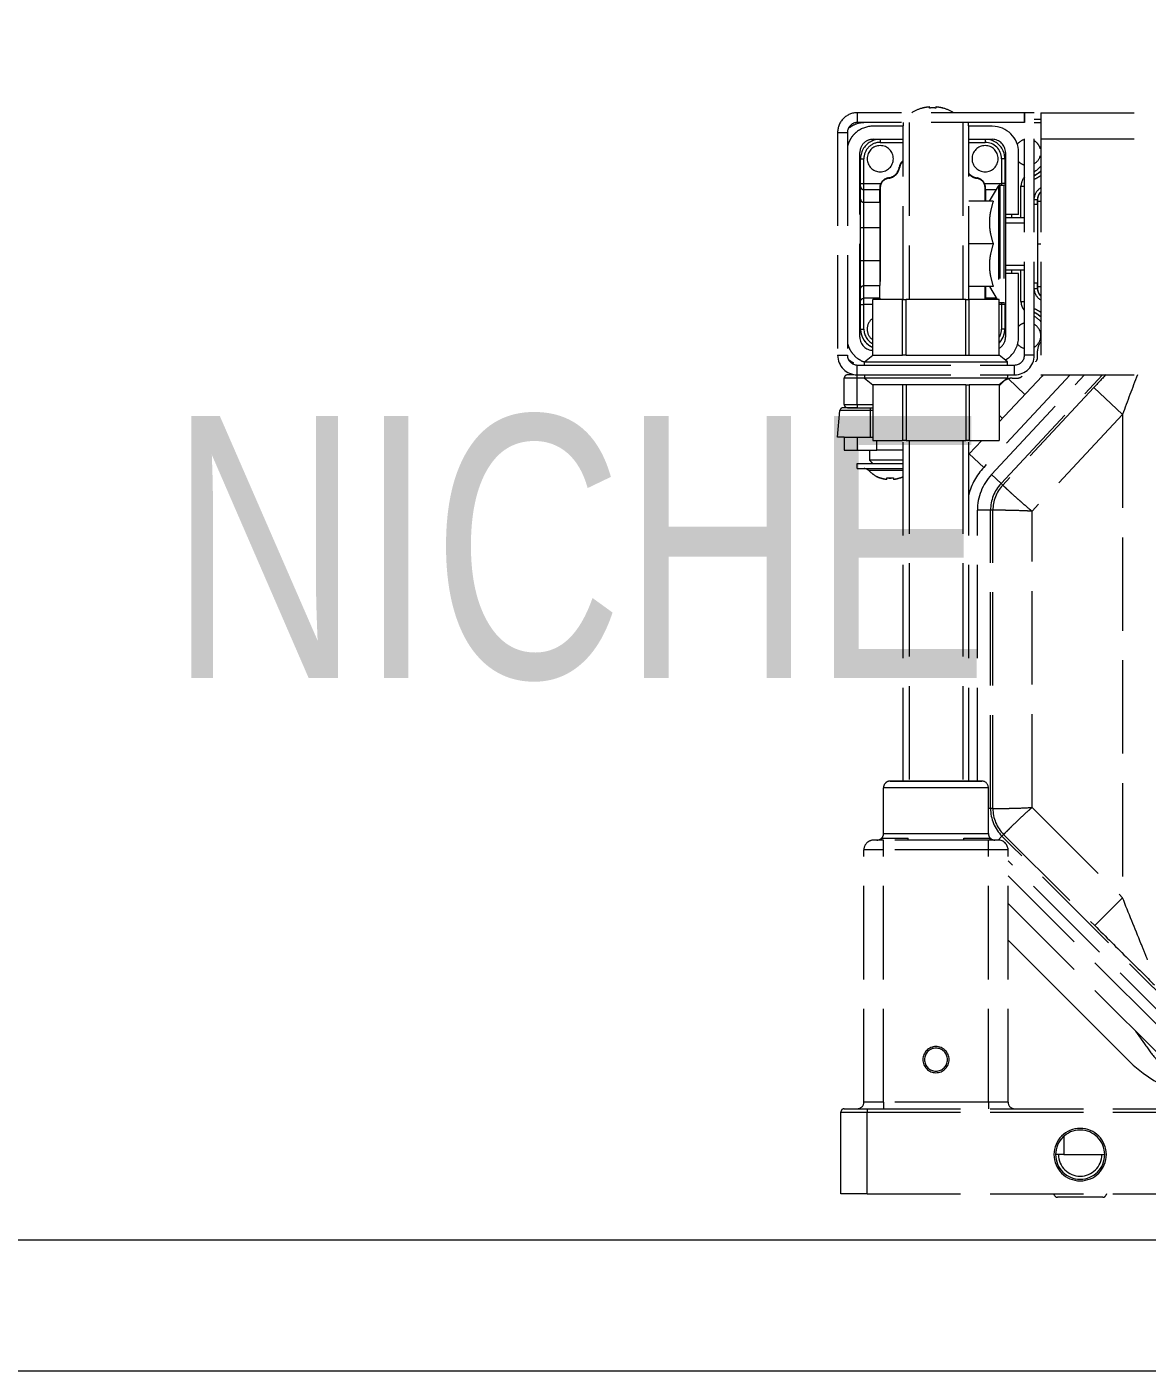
# Model space of a CAD drawing. Header units: inches. Extents: x 258415 to 640093, y 441672 to 945769.
# Drawn here: x 311656.4 to 311827.3, y 467724.1 to 467929.2 of the extents above; entities that cross this region are included whole.
import ezdxf

# ---------------------------------------------------------------- set-up
doc = ezdxf.new("R2010")
doc.units = ezdxf.units.IN
doc.header["$MEASUREMENT"] = 0
doc.linetypes.add('AM_DIN_F_W050', pattern=[6.25, 4.75, -1.5])
doc.layers.add('CQ Marble', color=6, linetype='Continuous', lineweight=0)
for name, color, linetype in [('CQ SANITARY WARES', 212, 'Continuous'), ('CQ text label', 3, 'Continuous'), ('grab bar', 7, 'Continuous'), ('SANITARY WARES', 212, 'Continuous')]:
    doc.layers.add(name, color=color, linetype=linetype)
doc.styles.add('DIM 50', font='romans.shx', dxfattribs={"width": 0.75, "height": 100})

# ---------------------------------------------------------------- blocks, each defined once
blk = doc.blocks.new('ff-12 marble')
at = {"layer": 'CQ Marble', "elevation": 0}
for points in [[(312405.44, 469434.09), (312405.44, 467944.11), (312105.01, 467944.11), (312105.01, 467744.09), (311312.49, 467744.09), (311312.49, 467944.11), (311011.99, 467944.11), (311011.99, 469644.09), (310851.99, 469644.09), (310851.99, 467944.11)], [(312425.44, 469439.09), (312425.44, 467924.11), (312125.01, 467924.11), (312125.01, 467724.09), (311292.49, 467724.09), (311292.49, 467924.11), (310991.99, 467924.11), (310991.99, 469624.09), (310871.99, 469624.09), (310871.99, 467944.11)]]:
    blk.add_lwpolyline(points, dxfattribs=at)
blk = doc.blocks.new('tece profil_9300080 top')
at = {"layer": 'SANITARY WARES', "color": 8, "linetype": 'AM_DIN_F_W050', "lineweight": 0, "ltscale": 3}
for p, q in [((334956.32, 481325.47), (334893.32, 481325.47)), ((334919.78, 481325.47), (334919.92, 481325.73)), ((334920.36, 481325.98), (334927.28, 481325.98)), ((334927.72, 481325.73), (334927.86, 481325.47)), ((334956.32, 481325.47), (334960.32, 481325.47)), ((334956.32, 481325.47), (334956.32, 481312.97)), ((334960.32, 481325.47), (334960.32, 481312.97)), ((334926.3, 481319.47), (334920.07, 481319.47)), ((334926.3, 481319.47), (334927.57, 481319.47)), ((334926.3, 481316.69), (334926.3, 481319.47)), ((334956.32, 481312.97), (334893.32, 481312.97)), ((334960.32, 481312.97), (334956.32, 481312.97)), ((334956.32, 481312.47), (334956.32, 481312.97)), ((334956.32, 481312.47), (334893.32, 481312.47)), ((334934.82, 481311.47), (334934.82, 481272.97)), ((334934.82, 481311.47), (334937.82, 481311.47)), ((334937.82, 481311.47), (334937.82, 481312.47)), ((334937.82, 481311.47), (334953.82, 481311.47)), ((334937.82, 481311.47), (334937.82, 481272.97)), ((334953.82, 481311.47), (334953.82, 481312.47)), ((334953.82, 481311.47), (334956.82, 481311.47)), ((334953.82, 481311.47), (334953.82, 481272.97)), ((334957.82, 481312.47), (334956.32, 481312.47)), ((334956.82, 481311.47), (334956.82, 481272.97)), ((334957.84, 481312.47), (334957.82, 481312.47)), ((334959.82, 481312.47), (334957.84, 481312.47)), ((334934.82, 481281.16), (334910.89, 481305.09)), ((334916.43, 481305.12), (334916.43, 481305.13)), ((334916.43, 481305.13), (334934.82, 481286.73)), ((334916.43, 481305.13), (334934.82, 481286.73)), ((334916.43, 481305.13), (334916.43, 481305.13)), ((334934.82, 481286.73), (334916.43, 481305.12)), ((334934.82, 481276.92), (334908.77, 481302.96)), ((334915.36, 481300.62), (334913.99, 481302.58)), ((334906.22, 481300.41), (334934.23, 481272.39)), ((334907.63, 481301.82), (334934.82, 481274.63)), ((334913.54, 481289.73), (334913.61, 481289.55)), ((334913.61, 481289.55), (334913.7, 481289.34)), ((334917.36, 481280.27), (334921.6, 481284.51)), ((334935.5, 481270.62), (334921.6, 481284.51)), ((334917.36, 481206.52), (334917.36, 481280.27)), ((334931.15, 481266.48), (334917.36, 481280.27)), ((334934.23, 481272.39), (334935.75, 481270.87)), ((334934.82, 481272.97), (334937.82, 481272.97)), ((334937.82, 481272.97), (334953.82, 481272.97)), ((334937.82, 481272.97), (334937.82, 481271.47)), ((334953.82, 481272.97), (334956.82, 481272.97)), ((334953.82, 481272.97), (334953.82, 481271.47)), ((334935.5, 481270.62), (334935.75, 481270.87)), ((334935.75, 481270.87), (334936.34, 481271.46)), ((334936.32, 481271.47), (334937.82, 481271.47)), ((334937.57, 481271.47), (334937.57, 481271.17)), ((334941.57, 481271.17), (334937.57, 481271.17)), ((334937.82, 481271.47), (334953.82, 481271.47)), ((334937.82, 481270.47), (334937.82, 481263.47)), ((334945.82, 481270.47), (334937.82, 481270.47)), ((334941.57, 481271.47), (334941.57, 481271.17)), ((334953.82, 481270.47), (334945.82, 481270.47)), ((334950.07, 481271.47), (334950.07, 481271.17)), ((334954.07, 481271.17), (334950.07, 481271.17)), ((334953.82, 481271.47), (334955.32, 481271.47)), ((334953.82, 481270.47), (334953.82, 481263.47)), ((334954.07, 481271.47), (334954.07, 481271.17)), ((334931.15, 481266.48), (334931.15, 481221.29)), ((334937.14, 481266.64), (334937.14, 481221.14)), ((334937.14, 481266.64), (334937.5, 481266.64)), ((334937.5, 481266.64), (334937.5, 481221.14)), ((334937.5, 481266.64), (334937.82, 481266.64)), ((334937.82, 481263.47), (334945.82, 481263.47)), ((334945.82, 481263.47), (334953.82, 481263.47)), ((334938.82, 481262.47), (334939.1, 481262.47)), ((334938.85, 481262.47), (334938.82, 481262.47)), ((334940.82, 481262.47), (334938.85, 481262.47)), ((334939.1, 481262.47), (334940.72, 481262.47)), ((334939.5, 481262.47), (334939.5, 481221.14)), ((334940.72, 481262.47), (334940.82, 481262.47)), ((334940.82, 481262.47), (334940.82, 481210.47)), ((334940.82, 481262.47), (334945.82, 481262.47)), ((334940.87, 481262.47), (334940.82, 481262.47)), ((334945.82, 481262.47), (334940.87, 481262.47)), ((334941.74, 481210.47), (334941.74, 481262.47)), ((334941.74, 481210.47), (334941.74, 481262.47)), ((334945.82, 481262.47), (334950.82, 481262.47)), ((334950.77, 481262.47), (334945.82, 481262.47)), ((334949.9, 481210.47), (334949.9, 481262.47)), ((334949.9, 481210.47), (334949.9, 481262.47)), ((334950.82, 481262.47), (334950.77, 481262.47)), ((334950.82, 481262.47), (334950.82, 481210.47)), ((334950.82, 481262.47), (334950.92, 481262.47)), ((334950.92, 481262.47), (334950.82, 481262.47)), ((334950.92, 481262.47), (334952.82, 481262.47)), ((334952.82, 481262.47), (334950.92, 481262.47)), ((334952.79, 481262.47), (334952.82, 481262.47)), ((334917.36, 481206.52), (334931.15, 481221.29)), ((334937.14, 481221.14), (334937.5, 481221.14)), ((334937.5, 481221.14), (334939.5, 481221.14)), ((334935.89, 481217.06), (334920.41, 481200.47)), ((334921.74, 481202.42), (334935.63, 481217.3)), ((334935.63, 481217.3), (334935.89, 481217.06)), ((334935.89, 481217.06), (334937.36, 481215.69)), ((334952.32, 481216.19), (334952.32, 481216.42)), ((334953.32, 481216.42), (334953.32, 481216.19)), ((334937.36, 481215.69), (334923.15, 481200.47)), ((334925.36, 481200.47), (334938.54, 481214.59)), ((334938.54, 481214.59), (334940.73, 481212.54)), ((334950.82, 481215.09), (334956.05, 481215.09)), ((334951.32, 481214.78), (334950.82, 481214.78)), ((334951.32, 481216.21), (334951.32, 481216.22)), ((334951.32, 481216.22), (334951.32, 481216.22)), ((334951.32, 481216.19), (334951.32, 481216.22)), ((334952.32, 481214.78), (334951.32, 481214.78)), ((334953.32, 481214.78), (334952.32, 481214.78)), ((334954.32, 481214.78), (334953.32, 481214.78)), ((334954.32, 481216.22), (334954.32, 481216.21)), ((334954.32, 481216.22), (334954.32, 481216.19)), ((334956.75, 481214.78), (334954.32, 481214.78)), ((334956.05, 481215.09), (334956.05, 481215.09)), ((334956.75, 481214.78), (334956.73, 481214.78)), ((334956.78, 481214.78), (334956.75, 481214.78)), ((334956.78, 481214.78), (334956.75, 481214.78)), ((334957.8, 481214.78), (334956.78, 481214.78)), ((334957.82, 481214.78), (334956.78, 481214.78)), ((334957.82, 481214.78), (334957.8, 481214.78)), ((334957.82, 481214.78), (334957.82, 481213.98)), ((334938.8, 481210.47), (334940.73, 481212.54)), ((334950.87, 481213.98), (334950.82, 481213.98)), ((334950.82, 481213.48), (334954.97, 481213.48)), ((334954.77, 481213.98), (334950.87, 481213.98)), ((334954.9, 481213.98), (334954.77, 481213.98)), ((334954.92, 481213.98), (334954.9, 481213.98)), ((334954.97, 481213.98), (334954.92, 481213.98)), ((334955.47, 481213.98), (334954.97, 481213.98)), ((334954.97, 481213.48), (334955.97, 481213.48)), ((334955.47, 481213.98), (334955.97, 481213.48)), ((334955.47, 481213.98), (334955.97, 481213.48)), ((334957.82, 481213.98), (334955.47, 481213.98)), ((334955.48, 481213.98), (334955.97, 481213.48)), ((334955.48, 481213.98), (334955.97, 481213.48)), ((334955.97, 481211.98), (334955.97, 481213.48)), ((334936.17, 481201.97), (334936.17, 481210.47)), ((334936.17, 481210.47), (334936.18, 481210.47)), ((334940.74, 481210.47), (334936.18, 481210.47)), ((334936.18, 481201.97), (334936.18, 481210.47)), ((334940.74, 481210.47), (334941.25, 481210.47)), ((334940.74, 481201.97), (334940.74, 481210.47)), ((334950.39, 481210.47), (334941.25, 481210.47)), ((334941.25, 481201.97), (334941.25, 481210.47)), ((334950.39, 481210.47), (334950.9, 481210.47)), ((334950.39, 481201.97), (334950.39, 481210.47)), ((334950.82, 481211.98), (334954.82, 481211.98)), ((334955.47, 481210.47), (334950.9, 481210.47)), ((334950.9, 481201.97), (334950.9, 481210.47)), ((334957.82, 481211.98), (334954.82, 481211.98)), ((334954.82, 481211.98), (334954.82, 481210.47)), ((334955.47, 481210.47), (334955.47, 481210.47)), ((334955.47, 481201.97), (334955.47, 481210.47)), ((334955.47, 481201.97), (334955.47, 481210.47)), ((334959.82, 481211.98), (334957.82, 481211.98)), ((334957.82, 481209.98), (334957.82, 481211.98)), ((334959.82, 481209.98), (334959.82, 481211.98)), ((334955.82, 481209.98), (334955.47, 481209.98)), ((334957.82, 481209.98), (334955.82, 481209.98)), ((334955.82, 481209.98), (334955.82, 481205.93)), ((334959.82, 481209.98), (334957.82, 481209.98)), ((334959.82, 481209.98), (334959.87, 481209.98)), ((334959.87, 481209.98), (334960.82, 481209.98)), ((334960.82, 481209.98), (334960.47, 481205.93)), ((334921.74, 481202.42), (334917.36, 481206.52)), ((334929.63, 481200.65), (334936.17, 481207.66)), ((334936.17, 481206.63), (334935.66, 481207.11)), ((334936.17, 481206.62), (334935.66, 481207.11)), ((334955.47, 481205.93), (334955.82, 481205.93)), ((334957.82, 481205.48), (334955.47, 481205.48)), ((334957.82, 481204.98), (334955.47, 481204.98)), ((334955.82, 481205.93), (334955.82, 481205.48)), ((334955.82, 481205.93), (334959.58, 481205.93)), ((334959.32, 481205.48), (334957.82, 481205.48)), ((334957.82, 481204.98), (334957.82, 481205.48)), ((334957.82, 481205.48), (334958.26, 481205.48)), ((334959.82, 481204.98), (334957.82, 481204.98)), ((334957.82, 481204.98), (334957.82, 481200.98)), ((334958.26, 481205.48), (334959.18, 481205.48)), ((334959.18, 481205.48), (334959.32, 481205.48)), ((334959.32, 481205.48), (334959.77, 481205.48)), ((334959.58, 481205.93), (334960.47, 481205.93)), ((334959.77, 481205.48), (334959.82, 481205.48)), ((334959.82, 481205.48), (334959.97, 481205.48)), ((334959.82, 481204.98), (334959.82, 481200.98)), ((334934.77, 481201.06), (334932.25, 481203.45)), ((334934.92, 481200.97), (334936.17, 481201.97)), ((334936.17, 481202.16), (334935.64, 481201.6)), ((334936.17, 481201.97), (334936.17, 481201.97)), ((334936.18, 481201.97), (334936.17, 481201.97)), ((334936.18, 481201.97), (334940.74, 481201.97)), ((334941.25, 481201.97), (334940.74, 481201.97)), ((334941.25, 481201.97), (334945.82, 481201.97)), ((334945.82, 481201.97), (334950.39, 481201.97)), ((334950.39, 481201.97), (334950.9, 481201.97)), ((334950.9, 481201.97), (334955.47, 481201.97)), ((334956.72, 481200.97), (334955.47, 481201.97)), ((334955.47, 481201.97), (334955.47, 481201.97)), ((334955.47, 481201.97), (334955.47, 481201.97)), ((334929.82, 481200.47), (334827.82, 481200.47)), ((334929.47, 481200.47), (334929.63, 481200.65)), ((334929.82, 481164.47), (334929.82, 481200.47)), ((334934.19, 481200.98), (334933.41, 481200.98)), ((334933.82, 481200.47), (334933.82, 481198.97)), ((334957.82, 481200.47), (334933.82, 481200.47)), ((334934.92, 481200.47), (334934.92, 481200.97)), ((334934.92, 481200.97), (334934.92, 481200.97)), ((334934.92, 481200.97), (334945.82, 481200.97)), ((334945.82, 481200.97), (334956.72, 481200.97)), ((334956.72, 481200.98), (334957.82, 481200.98)), ((334956.72, 481200.47), (334956.72, 481200.97)), ((334956.72, 481200.97), (334956.72, 481200.97)), ((334957.82, 481200.98), (334959.82, 481200.98)), ((334957.82, 481200.98), (334957.82, 481200.76)), ((334957.82, 481200.76), (334957.82, 481200.49)), ((334957.82, 481200.47), (334957.82, 481198.97)), ((334958.38, 481200.48), (334959.32, 481200.48)), ((334957.82, 481198.97), (334933.82, 481198.97)), ((334934.92, 481198.97), (334934.92, 481198.47)), ((334934.92, 481198.47), (334936.17, 481197.47)), ((334934.92, 481198.47), (334934.92, 481198.47)), ((334945.82, 481198.47), (334934.92, 481198.47)), ((334956.72, 481198.47), (334945.82, 481198.47)), ((334956.72, 481198.47), (334955.47, 481197.47)), ((334956.72, 481198.97), (334956.72, 481198.47)), ((334956.72, 481198.47), (334956.72, 481198.47)), ((334930.32, 481197.78), (334930.32, 481196.79)), ((334930.82, 481197.47), (334932.32, 481197.47)), ((334930.82, 481197.47), (334930.82, 481160.47)), ((334932.32, 481197.47), (334932.32, 481161.97)), ((334936.17, 481197.47), (334936.17, 481188.97)), ((334936.17, 481197.47), (334936.17, 481197.47)), ((334936.18, 481197.47), (334936.17, 481197.47)), ((334940.74, 481197.47), (334936.18, 481197.47)), ((334936.18, 481197.47), (334936.18, 481188.97)), ((334940.74, 481197.47), (334940.74, 481188.97)), ((334941.25, 481197.47), (334940.74, 481197.47)), ((334945.82, 481197.47), (334941.25, 481197.47)), ((334941.25, 481197.47), (334941.25, 481188.97)), ((334950.39, 481197.47), (334945.82, 481197.47)), ((334950.39, 481197.47), (334950.9, 481197.47)), ((334950.39, 481197.47), (334950.39, 481188.97)), ((334955.47, 481197.47), (334950.9, 481197.47)), ((334950.9, 481197.47), (334950.9, 481188.97)), ((334955.47, 481197.47), (334955.47, 481188.97)), ((334955.47, 481197.47), (334955.47, 481197.47)), ((334955.47, 481197.47), (334955.47, 481197.47)), ((334955.47, 481197.47), (334955.47, 481188.97)), ((334959.32, 481163.47), (334959.32, 481197.47)), ((334960.82, 481197.47), (334959.32, 481197.47)), ((334960.82, 481163.47), (334960.82, 481197.47)), ((334933.22, 481194.73), (334933.22, 481184.98)), ((334935.22, 481184.98), (334935.22, 481194.73)), ((334957.42, 481194.73), (334957.42, 481166.53)), ((334935.32, 481193.5), (334935.22, 481193.5)), ((334935.32, 481189.74), (334935.32, 481193.49)), ((334935.32, 481193.49), (334935.82, 481193.49)), ((334935.82, 481189.74), (334935.82, 481193.49)), ((334956.82, 481193.49), (334956.82, 481189.74)), ((334957.32, 481193.49), (334956.82, 481193.49)), ((334957.32, 481193.5), (334957.42, 481193.5)), ((334957.32, 481193.49), (334957.32, 481189.74)), ((334935.32, 481189.39), (334935.32, 481189.74)), ((334935.32, 481189.74), (334935.82, 481189.74)), ((334935.82, 481189.74), (334936.17, 481189.74)), ((334935.82, 481189.44), (334935.82, 481189.74)), ((334955.47, 481189.74), (334956.82, 481189.74)), ((334956.82, 481189.74), (334956.82, 481188.78)), ((334957.32, 481189.74), (334956.82, 481189.74)), ((334957.32, 481189.74), (334957.32, 481189.26)), ((334932.85, 481189.3), (334932.35, 481189.3)), ((334932.85, 481189.3), (334932.85, 481184.49)), ((334936.08, 481189.44), (334935.47, 481189.44)), ((334935.47, 481171.54), (334935.47, 481189.44)), ((334936.08, 481171.54), (334936.08, 481189.44)), ((334936.18, 481188.97), (334936.17, 481188.97)), ((334936.18, 481188.97), (334940.74, 481188.97)), ((334936.29, 481171.66), (334936.29, 481188.97)), ((334937.67, 481186.99), (334936.5, 481188.97)), ((334936.61, 481188.78), (334938.25, 481188.78)), ((334938.28, 481186.99), (334938.25, 481188.78)), ((334938.32, 481188.97), (334938.32, 481186.99)), ((334941.25, 481188.97), (334940.74, 481188.97)), ((334940.82, 481188.97), (334940.82, 481162.47)), ((334941.25, 481188.97), (334950.39, 481188.97)), ((334941.74, 481161.97), (334941.74, 481188.97)), ((334941.74, 481161.97), (334941.74, 481188.97)), ((334949.9, 481161.97), (334949.9, 481188.97)), ((334949.9, 481161.97), (334949.9, 481188.97)), ((334950.9, 481188.97), (334950.39, 481188.97)), ((334950.82, 481188.97), (334950.82, 481162.47)), ((334950.9, 481188.97), (334955.47, 481188.97)), ((334954.32, 481171.96), (334954.32, 481188.97)), ((334954.39, 481188.78), (334954.36, 481186.85)), ((334954.39, 481188.78), (334956.82, 481188.78)), ((334955.47, 481188.97), (334955.47, 481188.97)), ((334956.82, 481188.78), (334956.82, 481186.85)), ((334957.32, 481189.26), (334957.32, 481187.33)), ((334930.32, 481186.99), (334929.82, 481186.99)), ((334930.32, 481186.99), (334930.32, 481187.3)), ((334930.32, 481187.3), (334930.34, 481187.3)), ((334930.32, 481180.49), (334930.32, 481186.99)), ((334930.32, 481186.49), (334930.82, 481186.49)), ((334930.34, 481187.3), (334930.34, 481186.99)), ((334930.82, 481187.3), (334930.34, 481187.3)), ((334930.34, 481186.99), (334930.34, 481186.49)), ((334937.08, 481186.99), (334940.82, 481186.99)), ((334956.82, 481186.85), (334954.36, 481186.85)), ((334956.82, 481186.85), (334956.82, 481183.02)), ((334957.32, 481187.33), (334957.32, 481183.02)), ((334932.32, 481184.49), (334935.22, 481184.49)), ((334935.22, 481183.73), (334932.32, 481183.73)), ((334935.22, 481183.73), (334932.32, 481183.73)), ((334933.22, 481184.98), (334935.22, 481184.98)), ((334934.32, 481184.49), (334934.32, 481184.98)), ((334935.22, 481184.49), (334935.22, 481184.99)), ((334935.22, 481184.43), (334935.22, 481184.49)), ((334935.22, 481176.55), (334935.22, 481184.43)), ((334956.82, 481183.02), (334954.35, 481183.02)), ((334954.35, 481183.02), (334954.35, 481177.97)), ((334956.82, 481183.02), (334956.82, 481177.97)), ((334957.32, 481183.02), (334956.82, 481183.02)), ((334957.32, 481183.02), (334957.32, 481177.97)), ((334930.32, 481180.49), (334929.82, 481180.49)), ((334930.32, 481173.99), (334930.32, 481180.49)), ((334937.08, 481180.49), (334940.82, 481180.49)), ((334956.82, 481177.97), (334954.35, 481177.97)), ((334956.82, 481177.97), (334956.82, 481174.14)), ((334957.32, 481177.97), (334956.82, 481177.97)), ((334957.32, 481177.97), (334957.32, 481173.66)), ((334935.22, 481177.26), (334932.32, 481177.26)), ((334935.22, 481177.26), (334932.32, 481177.26)), ((334932.32, 481176.49), (334935.22, 481176.49)), ((334932.85, 481176.49), (334932.85, 481171.69)), ((334933.22, 481175.98), (334933.22, 481166.53)), ((334933.22, 481175.98), (334935.22, 481175.98)), ((334934.32, 481175.98), (334934.32, 481176.49)), ((334935.22, 481176.49), (334935.22, 481176.55)), ((334935.22, 481175.99), (334935.22, 481176.49)), ((334935.22, 481166.53), (334935.22, 481175.98)), ((334930.32, 481173.99), (334929.82, 481173.99)), ((334930.32, 481174.49), (334930.82, 481174.49)), ((334930.32, 481173.69), (334930.32, 481173.99)), ((334930.34, 481173.69), (334930.32, 481173.69)), ((334930.34, 481174.49), (334930.34, 481173.99)), ((334930.34, 481173.99), (334930.34, 481173.69)), ((334930.82, 481173.69), (334930.34, 481173.69)), ((334937.67, 481173.99), (334936.29, 481171.66)), ((334937.08, 481173.99), (334940.82, 481173.99)), ((334938.25, 481172.21), (334938.28, 481173.99)), ((334938.32, 481173.99), (334938.32, 481171.96)), ((334956.82, 481174.14), (334954.36, 481174.14)), ((334954.36, 481174.14), (334954.39, 481172.21)), ((334956.82, 481174.14), (334956.82, 481172.21)), ((334957.32, 481173.66), (334957.32, 481171.73)), ((334932.85, 481171.69), (334932.35, 481171.69)), ((334935.32, 481171.25), (334935.32, 481171.59)), ((334935.32, 481167.49), (334935.32, 481171.25)), ((334935.32, 481171.25), (334935.82, 481171.25)), ((334936.08, 481171.54), (334935.47, 481171.54)), ((334935.82, 481171.25), (334935.82, 481171.54)), ((334935.82, 481167.49), (334935.82, 481171.25)), ((334938.42, 481171.25), (334935.82, 481171.25)), ((334938.25, 481172.21), (334936.62, 481172.21)), ((334938.32, 481171.96), (334938.25, 481171.96)), ((334956.82, 481171.25), (334954.22, 481171.25)), ((334954.39, 481171.96), (334954.32, 481171.96)), ((334956.82, 481172.21), (334954.39, 481172.21)), ((334956.82, 481172.21), (334956.82, 481171.25)), ((334956.82, 481171.25), (334956.82, 481167.49)), ((334957.32, 481171.25), (334956.82, 481171.25)), ((334957.32, 481171.73), (334957.32, 481171.25)), ((334957.32, 481171.25), (334957.32, 481167.49)), ((334939.61, 481170.47), (334939.6, 481170.41)), ((334953.04, 481170.41), (334953.03, 481170.47)), ((334935.32, 481167.5), (334935.22, 481167.5)), ((334935.32, 481167.49), (334935.82, 481167.49)), ((334951.34, 481168.78), (334951.41, 481168.77)), ((334957.32, 481167.49), (334956.82, 481167.49)), ((334957.32, 481167.5), (334957.42, 481167.5)), ((334940.82, 481164.99), (334938.32, 481164.99)), ((334938.32, 481164.53), (334938.32, 481164.99)), ((334954.32, 481164.99), (334950.82, 481164.99)), ((334954.32, 481164.53), (334954.32, 481164.99)), ((334929.82, 481164.47), (334491.82, 481164.47)), ((334929.82, 481162.12), (334929.82, 481164.47)), ((334940.82, 481164.53), (334937.22, 481164.53)), ((334955.42, 481164.53), (334950.82, 481164.53)), ((334960.82, 481163.47), (334959.32, 481163.47)), ((334929.82, 481160.47), (334929.82, 481162.12)), ((334929.82, 481162), (334930.82, 481162)), ((334929.82, 481161.5), (334930.82, 481161.5)), ((334932.32, 481161.97), (334932.32, 481160.47)), ((334932.32, 481161.97), (334957.82, 481161.97)), ((334932.32, 481160.47), (334932.32, 481161.97)), ((334937.22, 481162.53), (334940.88, 481162.53)), ((334940.88, 481162.47), (334940.82, 481162.47)), ((334940.88, 481162.47), (334940.88, 481161.97)), ((334950.76, 481162.53), (334955.42, 481162.53)), ((334950.82, 481162.47), (334950.76, 481162.47)), ((334950.76, 481162.47), (334950.76, 481161.97)), ((334957.82, 481160.47), (334957.82, 481161.97)), ((334929.82, 481160.47), (334822.82, 481160.47)), ((334930.82, 481160.47), (334932.32, 481160.47)), ((334932.32, 481160.47), (334957.82, 481160.47)), ((334944.82, 481159.74), (334944.82, 481159.76)), ((334945.82, 481159.59), (334945.82, 481159.76)), ((334946.82, 481159.76), (334946.82, 481159.59)), ((334947.82, 481159.76), (334947.82, 481159.74))]:
    blk.add_line(p, q, dxfattribs=at)
for centre, radius, start, end in [((334920.36, 481325.48), 0.5, 90, 150), ((334927.28, 481325.48), 0.5, 30, 90), ((334923.82, 481319.47), 4, 0, 180), ((334923.82, 481319.47), 3.75, 0, 180), ((334923.82, 481319.47), 3.3, 0, 180), ((334923.82, 481319.47), 4, 180, 0), ((334923.82, 481319.47), 3.75, 180, 0), ((334959.82, 481312.97), 0.5, 270, 0), ((334902.29, 481290.98), 20, 45, 90), ((334902.29, 481290.98), 20, 45, 90), ((334933.82, 481311.47), 1, 0, 90), ((334957.82, 481311.47), 1, 90, 180), ((334945.82, 481304.97), 2, 0, 180), ((334945.82, 481304.97), 1.75, 0, 180), ((334945.82, 481304.97), 2, 180, 0), ((334945.82, 481304.97), 1.75, 180, 0), ((334936.32, 481272.97), 1.5, 180, 270), ((334955.32, 481272.97), 1.5, 270, 0), ((334931.52, 481266.64), 5.62, 0, 45), ((334931.52, 481266.64), 5.98, 0, 45), ((334936.82, 481270.47), 1, 54, 90), ((334936.82, 481270.47), 1, 42.9539, 54), ((334936.82, 481270.47), 1, 0, 42.9539), ((334954.82, 481270.47), 1, 137.0461, 180), ((334954.82, 481270.47), 1, 126, 137.0461), ((334954.82, 481270.47), 1, 90, 126), ((334938.82, 481263.47), 1, 180, 270), ((334952.82, 481263.47), 1, 270, 0), ((334931.52, 481221.14), 5.62, 316.9749, 0), ((334931.52, 481221.14), 5.98, 316.9749, 0), ((334931.52, 481221.14), 7.98, 316.9749, 0), ((334931.52, 481221.14), 9.6, 316.9749, 345.645), ((334952.82, 481212.02), 4.42, 96.4883, 109.816), ((334952.82, 481212.03), 4.42, 96.4883, 109.7105), ((334952.82, 481212.03), 4.42, 70.2895, 83.5117), ((334952.82, 481212.02), 4.42, 70.184, 83.5117), ((334952.82, 481212.03), 4.45, 109.8532, 116.7099), ((334952.82, 481212.02), 4.45, 109.8293, 116.7099), ((334952.82, 481212.03), 4.45, 109.6854, 109.8532), ((334952.82, 481212.02), 4.45, 109.6854, 109.8293), ((334952.82, 481212.03), 4.42, 109.7105, 109.816), ((334952.82, 481212.03), 4.19, 83.1509, 96.8491), ((334952.82, 481212.02), 4.19, 83.1509, 96.8491), ((334952.82, 481212.03), 4.42, 70.184, 70.2895), ((334952.82, 481212.03), 4.45, 70.1468, 70.3146), ((334952.82, 481212.02), 4.45, 70.1707, 70.3146), ((334952.82, 481212.03), 4.45, 43.4911, 70.1468), ((334952.82, 481212.02), 4.45, 43.4911, 70.1707), ((334956.78, 481215.78), 1, 223.4911, 270), ((334956.78, 481215.78), 1, 223.4911, 270), ((334931.52, 481221.14), 12.6, 316.9749, 317.6654), ((332441.06, 482130.98), 2643.24, 339.3882, 339.52817), ((334959.32, 481204.98), 0.5, 0, 90), ((334959.32, 481204.98), 0.5, 0, 90), ((334959.32, 481204.98), 0.5, 0, 86.619), ((334959.32, 481204.98), 0.5, 0, 86.0189), ((334959.97, 481205.98), 0.5, 270, 355), ((334933.82, 481197.47), 3, 90, 180), ((334933.41, 481199.98), 1, 90, 136.5), ((334934.19, 481202.98), 2, 270, 286.823), ((334934.19, 481202.98), 2, 286.8231, 316.5), ((334957.82, 481197.47), 3, 0, 90), ((334959.32, 481200.98), 0.5, 270, 0), ((334931.32, 481197.78), 1, 136.5, 180), ((334933.82, 481197.47), 1.5, 90, 180), ((334937.22, 481194.73), 4, 128.5714, 180), ((334937.22, 481194.73), 4, 119.4201, 128.5714), ((334955.42, 481194.73), 4, 64.2857, 70.8439), ((334955.42, 481194.73), 4, 51.4286, 64.2857), ((334957.82, 481197.47), 1.5, 0, 90), ((334955.42, 481194.73), 4, 35.6947, 51.4286), ((334956.82, 481195.5), 3.5, 51.4422, 64.3168), ((334928.32, 481196.79), 2, 318.5907, 0), ((334931.82, 481194.5), 2, 120, 180), ((334931.82, 481194.5), 2, 38.9597, 75.5053), ((334937.22, 481194.73), 2, 121.7969, 180), ((334955.42, 481194.73), 2, 0, 90), ((334954.32, 481193.5), 3, 66.4676, 67.4337), ((334954.32, 481193.49), 3, 0, 67.3607), ((334954.32, 481193.5), 3, 61.2269, 66.4676), ((334954.32, 481193.5), 3, 54.1222, 61.2269), ((334954.32, 481193.5), 3, 48.4822, 54.1222), ((334955.42, 481194.73), 4, 25.7143, 35.6947), ((334955.42, 481194.73), 4, 12.8205, 25.7143), ((334931.82, 481194.5), 2, 180, 240), ((334938.32, 481193.49), 3, 136.1373, 180), ((334938.32, 481193.5), 3, 168.5046, 180), ((334938.32, 481193.5), 3, 164.1825, 168.5046), ((334938.32, 481193.5), 3, 156.5009, 164.1825), ((334938.32, 481193.5), 3, 151.2014, 156.5009), ((334938.32, 481193.5), 3, 144.1417, 151.2014), ((334938.32, 481193.49), 2.5, 149.8755, 180), ((334938.32, 481193.5), 3, 138.4822, 144.1417), ((334938.32, 481193.5), 3, 135.8708, 138.4822), ((334954.32, 481193.49), 2.5, 0, 62.521), ((334954.32, 481193.49), 2, 305.421, 54.579), ((334954.32, 481193.5), 3, 41.5475, 48.4822), ((334954.32, 481193.5), 3, 35.8856, 41.5475), ((334954.32, 481193.5), 3, 28.8266, 35.8856), ((334954.32, 481193.5), 3, 23.5199, 28.8266), ((334954.32, 481193.5), 3, 15.8382, 23.5199), ((334954.32, 481193.5), 3, 11.5068, 15.8382), ((334954.32, 481193.5), 3, 0, 11.5068), ((334932.8, 481194.97), 3.97, 221.1084, 240.0406), ((334931.82, 481194.5), 2, 284.4947, 314.4906), ((334932.8, 481194.97), 4.47, 228.135, 243.6833), ((334932.8, 481194.97), 4.5, 228.4505, 243.8459), ((334932.8, 481194.97), 5, 233.3058, 236.539), ((334932.8, 481194.97), 5, 236.539, 246.5942), ((334930.82, 481189.3), 2.03, 13.6249, 42.3618), ((334930.82, 481189.3), 2.03, 0, 13.6249), ((334928.82, 481187.3), 1.5, 26.5437, 48.0394), ((334928.82, 481187.3), 2.02, 5.0979, 60.1623), ((334928.82, 481187.3), 1.52, 28.3132, 48.5496), ((334928.82, 481187.3), 1.52, 14.1566, 28.3132), ((334928.82, 481187.3), 1.5, 17.6958, 26.5437), ((334928.82, 481187.3), 1.5, 0, 17.6958), ((334928.82, 481187.3), 1.52, 0, 14.1566), ((334936.08, 481189.19), 0.25, 68.1157, 90), ((334928.82, 481173.69), 2.02, 299.8376, 354.9022), ((334928.82, 481173.69), 1.5, 333.4563, 348.3114), ((334928.82, 481173.69), 1.52, 331.6867, 345.634), ((334928.82, 481173.69), 1.52, 345.634, 0), ((334928.82, 481173.69), 1.5, 348.3114, 0), ((334928.82, 481173.69), 1.5, 311.9606, 333.4563), ((334928.82, 481173.69), 1.52, 311.4504, 331.6867), ((334930.82, 481171.69), 2.03, 317.6382, 0), ((334936.08, 481171.79), 0.25, 270, 329.3814), ((334939.81, 481171.95), 1.55, 179.7697, 206.8474), ((334939.82, 481171.96), 1.5, 180, 261.7868), ((334939.82, 481171.96), 1.57, 206.8138, 261.7868), ((334952.82, 481171.96), 1.5, 278.2132, 0), ((334952.82, 481171.96), 1.57, 278.2132, 333.1862), ((334952.83, 481171.95), 1.56, 333.1909, 0.192), ((334932.8, 481166.02), 3.97, 122.1046, 138.8916), ((334932.8, 481166.02), 5, 122.3863, 126.6942), ((334932.8, 481166.02), 4.5, 119.5302, 131.5495), ((334932.8, 481166.02), 4.47, 122.121, 131.865), ((334932.8, 481166.02), 5, 113.4058, 122.3863), ((334932.8, 481166.02), 4.47, 116.3167, 122.121), ((334932.8, 481166.02), 4.5, 116.1541, 119.5302), ((334932.8, 481166.02), 3.97, 119.9594, 122.1046), ((334938.32, 481167.49), 2, 90, 270), ((334938.32, 481167.49), 2, 270, 90), ((334939.32, 481168.49), 1.93, 38.8005, 81.7868), ((334939.32, 481168.5), 2, 41.2058, 81.7868), ((334953.32, 481168.5), 2, 98.2132, 171.7868), ((334953.32, 481168.49), 1.93, 98.2132, 171.7868), ((334954.32, 481167.49), 2, 90, 270), ((334954.32, 481167.49), 2, 270, 90), ((334931.82, 481166.5), 2, 120, 165), ((334931.82, 481166.5), 2, 45.5094, 75.5053), ((334938.32, 481167.49), 3, 180, 244.2857), ((334938.32, 481167.49), 2.5, 180, 270), ((334949.86, 481169), 1.5, 310.0539, 351.7868), ((334949.86, 481168.99), 1.57, 308.0338, 351.7868), ((334954.32, 481167.49), 2.5, 270, 0), ((334954.32, 481167.49), 3, 295.7143, 0), ((334931.82, 481166.5), 2, 195, 210), ((334931.82, 481166.5), 2, 210, 225), ((334931.82, 481166.5), 2, 225, 240), ((334931.82, 481166.5), 2, 284.4947, 324.1614), ((334937.22, 481166.53), 4, 180, 270), ((334937.22, 481166.53), 2, 180, 270), ((334955.42, 481166.53), 2, 270, 0), ((334955.42, 481166.53), 4, 334.2857, 347.1429), ((334938.32, 481167.49), 3, 244.2857, 257.1429), ((334954.32, 481167.49), 3, 282.8571, 295.7143), ((334955.42, 481166.53), 4, 270, 308.5714), ((334957.82, 481163.47), 1.5, 270, 0), ((334957.82, 481163.47), 3, 270, 0), ((334955.42, 481166.53), 4, 308.5714, 321.4286), ((334955.42, 481166.53), 4, 321.4286, 334.2857), ((334956.82, 481165.5), 3.5, 270, 295.6833), ((334956.82, 481165.5), 3.5, 295.6833, 308.5579), ((334946.32, 481165.55), 6, 237.8441, 255.4601), ((334946.32, 481165.55), 6, 255.4601, 255.5225), ((334946.32, 481165.55), 5.98, 255.4708, 257.0273), ((334946.32, 481165.55), 5.98, 257.0273, 257.5908), ((334946.32, 481165.55), 5.98, 257.5908, 258.7819), ((334946.32, 481165.55), 5.98, 258.7819, 259.5624), ((334946.32, 481165.55), 5.98, 259.5624, 260.7756), ((334946.32, 481165.55), 5.98, 260.7756, 261.4356), ((334946.32, 481165.55), 5.98, 261.4356, 262.7755), ((334946.32, 481165.55), 5.98, 262.7755, 263.2942), ((334946.32, 481165.55), 5.98, 263.2942, 265.2031), ((334946.32, 481165.55), 5.81, 265.0627, 270), ((334946.32, 481165.55), 5.81, 270, 274.9373), ((334946.32, 481165.55), 5.98, 274.7969, 275.5419), ((334946.32, 481165.55), 5.98, 275.5419, 276.6905), ((334946.32, 481165.55), 5.98, 276.6905, 277.913), ((334946.32, 481165.55), 5.98, 277.913, 278.5489), ((334946.32, 481165.55), 5.98, 278.5489, 279.9271), ((334946.32, 481165.55), 5.98, 279.9271, 280.4225), ((334946.32, 481165.55), 5.98, 280.4225, 282.259), ((334946.32, 481165.55), 5.98, 282.259, 282.3952), ((334946.32, 481165.55), 5.98, 282.3952, 284.5292), ((334946.32, 481165.55), 6, 284.4775, 284.5399), ((334946.32, 481165.55), 6, 284.5399, 302.1565)]:
    blk.add_arc(centre, radius, start, end, dxfattribs=at)
for centre, major_axis, start_param, end_param in [((334938.26, 481189.74), (0, 1), -3.833709, -3.433023), ((334954.39, 481189.74), (0, 1), -2.850162, -2.449402), ((334954.36, 481183.02), (0, 4), 0.29143, 1.57077), ((334954.36, 481177.97), (0, 4), 1.57077, 2.85011), ((334938.26, 481171.25), (0, 1), 0.291483, 0.783973), ((334954.39, 481171.25), (0, 1), -0.783973, -0.291483)]:
    blk.add_ellipse(centre, major_axis=major_axis, ratio=0.004363, start_param=start_param, end_param=end_param, dxfattribs=at)
for points, knots in [([(334913.99, 481302.58), (334913.43, 481303.38), (334912.67, 481304.46), (334911.76, 481305.4), (334911.51, 481305.65)], [0, 0, 0, 0, 0.733659, 1, 1, 1, 1]), ([(334921.6, 481284.51), (334919.9, 481286.21), (334916.86, 481289.24), (334913.81, 481292.26), (334912.46, 481293.58)], [0, 0, 0, 0, 0.559362, 1, 1, 1, 1]), ([(334913.7, 481289.34), (334913.98, 481288.65), (334915.21, 481285.63), (334916.42, 481282.61), (334917.36, 481280.27)], [0, 0, 0, 0, 0.22844, 1, 1, 1, 1]), ([(334933.36, 481268.52), (334933.66, 481268.8), (334934.18, 481269.3), (334934.84, 481269.96), (334935.26, 481270.37), (334935.45, 481270.57), (334935.5, 481270.62)], [0, 0, 0, 0, 0.411178, 0.727749, 0.928499, 1, 1, 1, 1]), ([(334931.14, 481266.48), (334931.34, 481266.65), (334932.09, 481267.32), (334932.82, 481268), (334933.36, 481268.52)], [0, 0, 0, 0, 0.261011, 1, 1, 1, 1]), ([(334934.13, 481266.61), (334933.89, 481266.61), (334932.9, 481266.58), (334931.9, 481266.54), (334931.14, 481266.48)], [0, 0, 0, 0, 0.234858, 1, 1, 1, 1]), ([(334937.14, 481266.64), (334937.07, 481266.64), (334936.8, 481266.65), (334936.21, 481266.64), (334935.27, 481266.64), (334934.54, 481266.62), (334934.13, 481266.61)], [0, 0, 0, 0, 0.071525, 0.272361, 0.588976, 1, 1, 1, 1]), ([(334931.14, 481221.29), (334931.4, 481221.27), (334932.4, 481221.22), (334933.41, 481221.18), (334934.15, 481221.17)], [0, 0, 0, 0, 0.261012, 1, 1, 1, 1]), ([(334933.41, 481219.34), (334933.23, 481219.5), (334932.49, 481220.16), (334931.73, 481220.81), (334931.14, 481221.29)], [0, 0, 0, 0, 0.234853, 1, 1, 1, 1]), ([(334934.15, 481221.17), (334934.56, 481221.16), (334935.28, 481221.14), (334936.21, 481221.14), (334936.8, 481221.13), (334937.07, 481221.14), (334937.14, 481221.14)], [0, 0, 0, 0, 0.41118, 0.727753, 0.928503, 1, 1, 1, 1]), ([(334935.63, 481217.3), (334935.58, 481217.35), (334935.38, 481217.54), (334934.95, 481217.94), (334934.26, 481218.58), (334933.72, 481219.07), (334933.41, 481219.34)], [0, 0, 0, 0, 0.071518, 0.27235, 0.588967, 1, 1, 1, 1]), ([(334957.32, 481189.26), (334957.32, 481189.2), (334957.29, 481189.07), (334957.18, 481188.91), (334957.02, 481188.81), (334956.89, 481188.78), (334956.82, 481188.78)], [0, 0, 0, 0, 0.245036, 0.492968, 0.745015, 1, 1, 1, 1]), ([(334937.08, 481180.49), (334937.25, 481181.02), (334937.48, 481181.82), (334937.64, 481182.91), (334937.68, 481183.74), (334937.64, 481184.57), (334937.48, 481185.66), (334937.25, 481186.47), (334937.08, 481186.99)], [0, 0, 0, 0, 0.250838, 0.375564, 0.5, 0.624436, 0.749162, 1, 1, 1, 1]), ([(334957.32, 481187.33), (334957.32, 481187.27), (334957.29, 481187.14), (334957.18, 481186.98), (334957.02, 481186.87), (334956.89, 481186.85), (334956.82, 481186.85)], [0, 0, 0, 0, 0.245036, 0.492968, 0.745015, 1, 1, 1, 1]), ([(334937.08, 481173.99), (334937.25, 481174.52), (334937.48, 481175.32), (334937.64, 481176.41), (334937.68, 481177.24), (334937.64, 481178.07), (334937.48, 481179.16), (334937.25, 481179.97), (334937.08, 481180.49)], [0, 0, 0, 0, 0.250838, 0.375564, 0.5, 0.624436, 0.749162, 1, 1, 1, 1]), ([(334957.32, 481173.66), (334957.32, 481173.72), (334957.29, 481173.85), (334957.18, 481174.01), (334957.02, 481174.12), (334956.89, 481174.14), (334956.82, 481174.14)], [0, 0, 0, 0, 0.245035, 0.492965, 0.745013, 1, 1, 1, 1]), ([(334957.32, 481171.73), (334957.32, 481171.79), (334957.29, 481171.92), (334957.18, 481172.08), (334957.02, 481172.18), (334956.89, 481172.21), (334956.82, 481172.21)], [0, 0, 0, 0, 0.245035, 0.492965, 0.745013, 1, 1, 1, 1])]:
    blk.add_open_spline(points, degree=3, knots=knots, dxfattribs=at)
blk.add_open_spline([(334919.92, 481200.47), (334920.53, 481201.12), (334921.14, 481201.77), (334921.74, 481202.42)], degree=3, dxfattribs=at)

msp = doc.modelspace()

# ---------------------------------------------------------------- block references
at = {"layer": 'CQ SANITARY WARES', "rotation": 180}
msp.add_blockref('tece profil_9300080 top', (646740.941, 949076.6, 0), dxfattribs=at)
at = {"layer": 'grab bar'}
msp.add_blockref('ff-12 marble', (0, 0), dxfattribs=at)

# ---------------------------------------------------------------- texts
at = {"layer": 'CQ text label', "ltscale": 500, "insert": (311678.226, 467869.867, 0), "char_height": 40, "width": 1867.39225, "attachment_point": 1, "style": 'DIM 50'}
msp.add_mtext('{\\fCityBlueprint|b0|i0|c2|p2;NICHE}', dxfattribs=at)

doc.saveas('drawing.dxf')
